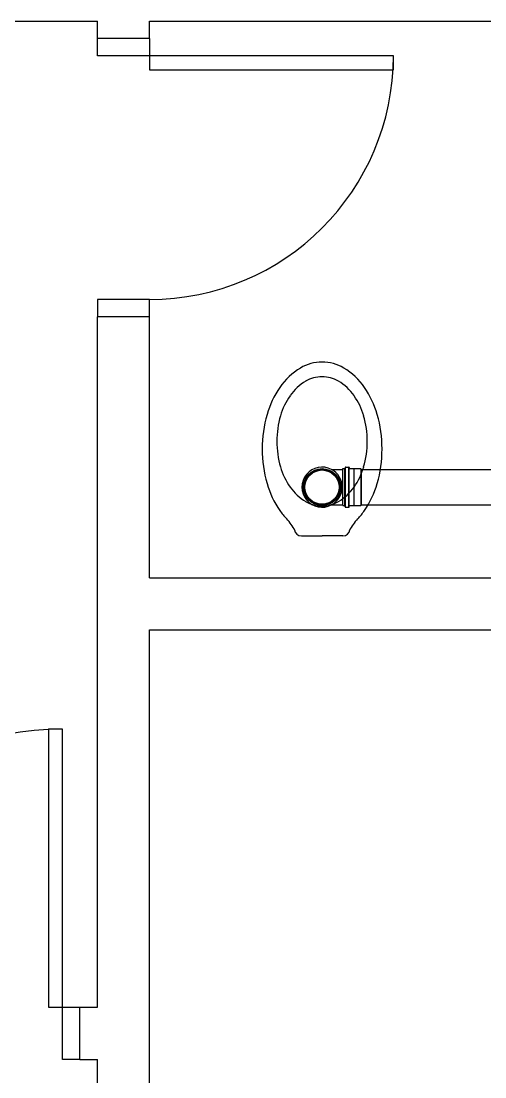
# Model space of a CAD drawing. Extents: x 241 to 398, y 106 to 179.
# Drawn here: x 250.676 to 252.008, y 135.732 to 138.767 of the extents above; entities that cross this region are included whole.
import ezdxf

# ---------------------------------------------------------------- set-up
doc = ezdxf.new("R2010")
doc.units = 0
doc.layers.get('0').update_dxf_attribs({"linetype": 'CONTINUOUS'})
for name, color, linetype in [('ALVVISTA', 8, 'CONTINUOUS'), ('TIGRECAD', 2, 'CONTINUOUS'), ('TINTERNO', 7, 'CONTINUOUS')]:
    doc.layers.add(name, color=color, linetype=linetype)

msp = doc.modelspace()

# ---------------------------------------------------------------- linework, layer by layer
for p, q in [((251.6514, 137.4802, -3.35), (251.6316, 137.4802, -3.35)), ((251.6316, 137.3743, -3.35), (251.6514, 137.3743, -3.35))]:
    msp.add_line(p, q)
at = {"layer": 'ALVVISTA'}
for p, q in [((247.3452, 138.7669, -3.35), (250.8952, 138.7669, -3.35)), ((250.8952, 138.7169, -3.35), (250.8952, 138.7669, -3.35)), ((251.0452, 138.7669, -3.35), (253.0452, 138.7669, -3.35)), ((251.0452, 138.7169, -3.35), (251.0452, 138.7669, -3.35)), ((251.0452, 138.7169, -3.35), (250.8952, 138.7169, -3.35)), ((250.8952, 138.6669, -3.35), (250.8952, 138.7169, -3.35)), ((251.0452, 138.7169, -3.35), (251.0452, 138.6669, -3.35)), ((251.0452, 138.6669, -3.35), (250.8952, 138.6669, -3.35)), ((251.7452, 138.6669, -3.35), (251.0452, 138.6669, -3.35)), ((251.0452, 138.6669, -3.35), (251.0452, 138.6269, -3.35)), ((251.7452, 138.6269, -3.35), (251.7452, 138.6669, -3.35)), ((251.0452, 138.6269, -3.35), (251.7452, 138.6269, -3.35)), ((251.0452, 137.9669, -3.35), (250.8952, 137.9669, -3.35)), ((250.8952, 137.9669, -3.35), (250.8952, 137.9169, -3.35)), ((251.0452, 137.9169, -3.35), (251.0452, 137.9669, -3.35)), ((250.8952, 137.0919, -3.35), (250.8952, 137.9169, -3.35)), ((251.0452, 137.9169, -3.35), (250.8952, 137.9169, -3.35)), ((251.0452, 137.1669, -3.35), (251.0452, 137.9169, -3.35)), ((251.481, 137.2869, -3.35), (251.5406, 137.2869, -3.35)), ((251.6002, 137.2869, -3.35), (251.5406, 137.2869, -3.35)), ((251.0452, 137.1669, -3.35), (253.0452, 137.1669, -3.35)), ((250.8952, 135.9319, -3.35), (250.8952, 137.0919, -3.35)), ((251.0452, 137.0169, -3.35), (253.0452, 137.0169, -3.35)), ((251.0452, 135.8569, -3.35), (251.0452, 137.0169, -3.35)), ((250.7552, 136.7319, -3.35), (250.7552, 135.9319, -3.35)), ((250.7952, 136.7319, -3.35), (250.7552, 136.7319, -3.35)), ((250.7952, 135.9319, -3.35), (250.7952, 136.7319, -3.35)), ((250.7552, 135.9319, -3.35), (250.7952, 135.9319, -3.35)), ((250.7952, 135.7819, -3.35), (250.7952, 135.9319, -3.35)), ((250.7952, 135.9319, -3.35), (250.8452, 135.9319, -3.35)), ((250.8452, 135.7819, -3.35), (250.8452, 135.9319, -3.35)), ((250.8452, 135.9319, -3.35), (250.8952, 135.9319, -3.35)), ((251.0452, 133.8969, -3.35), (251.0452, 135.8569, -3.35)), ((250.8452, 135.7819, -3.35), (250.7952, 135.7819, -3.35)), ((250.8452, 135.7819, -3.35), (250.8952, 135.7819, -3.35)), ((250.8952, 133.8969, -3.35), (250.8952, 135.7819, -3.35))]:
    msp.add_line(p, q, dxfattribs=at)
msp.add_circle((251.5404, 137.4272, -3.35), 0.0493, dxfattribs=at)
for centre, radius, start, end in [((251.0452, 138.6669, -3.35), 0.7, 270, 0), ((251.5779, 137.6042, -3.35), 0.1931, 121.0345, 145.4554), ((251.5406, 137.6662, -3.35), 0.1207, 90, 121.0345), ((251.5406, 137.6662, -3.35), 0.1207, 58.9655, 90), ((251.5033, 137.6042, -3.35), 0.1931, 34.5446, 58.9655), ((251.567, 137.6074, -3.35), 0.1445, 120.646, 145.042), ((251.5404, 137.6522, -3.35), 0.0924, 90, 120.646), ((251.5404, 137.6522, -3.35), 0.0924, 59.354, 90), ((251.5139, 137.6074, -3.35), 0.1445, 34.958, 59.354), ((251.637, 137.5635, -3.35), 0.2648, 145.4554, 164.0842), ((251.4442, 137.5635, -3.35), 0.2648, 15.9158, 34.5446), ((251.609, 137.578, -3.35), 0.1957, 145.042, 163.8499), ((251.4719, 137.578, -3.35), 0.1957, 16.1501, 34.958), ((251.7304, 137.5369, -3.35), 0.3619, 164.0842, 180), ((251.6754, 137.5588, -3.35), 0.2648, 163.8499, 180), ((251.4055, 137.5588, -3.35), 0.2648, 0, 16.1501), ((251.3508, 137.5369, -3.35), 0.3619, 0, 15.9158), ((251.6754, 137.5588, -3.35), 0.2648, 180, 196.1501), ((251.4055, 137.5588, -3.35), 0.2648, 343.8499, 0), ((251.7304, 137.5369, -3.35), 0.3619, 180, 195.9158), ((251.3508, 137.5369, -3.35), 0.3619, 344.0842, 360), ((251.609, 137.5396, -3.35), 0.1957, 196.1501, 214.958), ((251.4719, 137.5396, -3.35), 0.1957, 325.042, 343.8499), ((251.637, 137.5102, -3.35), 0.2648, 195.9158, 214.5446), ((251.567, 137.5102, -3.35), 0.1445, 214.958, 239.354), ((251.5139, 137.5102, -3.35), 0.1445, 300.646, 325.042), ((251.4442, 137.5102, -3.35), 0.2648, 325.4554, 344.0842), ((251.5404, 137.4654, -3.35), 0.0924, 239.354, 270), ((251.5404, 137.4654, -3.35), 0.0924, 270, 300.646), ((251.5779, 137.4696, -3.35), 0.1931, 214.5446, 223.8996), ((251.323, 137.2289, -3.35), 0.1576, 27.8937, 42.6874), ((251.7582, 137.2289, -3.35), 0.1576, 137.3126, 152.1063), ((251.5033, 137.4696, -3.35), 0.1931, 316.435, 325.4554), ((251.481, 137.3069, -3.35), 0.02, 186.211, 270), ((251.6002, 137.3069, -3.35), 0.02, 270, 353.789), ((250.7952, 135.9319, -3.35), 0.8, 90, 180)]:
    msp.add_arc(centre, radius, start, end, dxfattribs=at)
at = {"layer": 'TIGRECAD'}
for p, q in [((251.5677, 137.478, -3.35), (251.6004, 137.478, -3.35)), ((251.6004, 137.374, -3.35), (251.6004, 137.4805, -3.35)), ((251.6004, 137.4805, -3.35), (251.6049, 137.4805, -3.35)), ((251.6066, 137.4842, -3.35), (251.6059, 137.4812, -3.35)), ((251.6076, 137.4849, -3.35), (251.6171, 137.4849, -3.35)), ((251.6076, 137.3706, -3.35), (251.6076, 137.4839, -3.35)), ((251.6171, 137.3706, -3.35), (251.6171, 137.4839, -3.35)), ((251.6181, 137.484, -3.35), (251.6183, 137.4814, -3.35)), ((251.6193, 137.4805, -3.35), (251.6314, 137.4805, -3.35)), ((251.6314, 137.4805, -3.35), (251.6316, 137.4802, -3.35)), ((251.6514, 137.4802, -3.35), (251.6535, 137.478, -3.35)), ((251.6535, 137.478, -3.35), (252.9107, 137.478, -3.35)), ((251.6535, 137.3764, -3.35), (251.6535, 137.478, -3.35)), ((251.5677, 137.3764, -3.35), (251.6004, 137.3764, -3.35)), ((251.6004, 137.374, -3.35), (251.6049, 137.374, -3.35)), ((251.6066, 137.3703, -3.35), (251.6059, 137.3733, -3.35)), ((251.6076, 137.3696, -3.35), (251.6171, 137.3696, -3.35)), ((251.6181, 137.3705, -3.35), (251.6183, 137.3731, -3.35)), ((251.6193, 137.374, -3.35), (251.6314, 137.374, -3.35)), ((251.6314, 137.374, -3.35), (251.6316, 137.3743, -3.35)), ((251.6514, 137.3743, -3.35), (251.6535, 137.3764, -3.35)), ((251.6535, 137.3764, -3.35), (252.9107, 137.3764, -3.35))]:
    msp.add_line(p, q, dxfattribs=at)
msp.add_circle((251.5404, 137.4272, -3.35), 0.0532, dxfattribs=at)
for centre, radius, start, end in [((251.5404, 137.4272, -3.35), 0.0577, 61.785, 298.215), ((251.5404, 137.4272, -3.35), 0.0577, 298.215, 61.785), ((251.6049, 137.4815, -3.35), 0.001, 270, 345), ((251.6076, 137.4839, -3.35), 0.001, 90, 165), ((251.6171, 137.4839, -3.35), 0.001, 5, 90), ((251.6193, 137.4815, -3.35), 0.001, 185, 270), ((251.6049, 137.373, -3.35), 0.001, 15, 90), ((251.6076, 137.3706, -3.35), 0.001, 195, 270), ((251.6171, 137.3706, -3.35), 0.001, 270, 355), ((251.6193, 137.373, -3.35), 0.001, 90, 175)]:
    msp.add_arc(centre, radius, start, end, dxfattribs=at)
at = {"layer": 'TINTERNO'}
for p, q in [((251.6004, 137.3764, -3.35), (251.6004, 137.478, -3.35)), ((251.6057, 137.374, -3.35), (251.6057, 137.4805, -3.35)), ((251.6184, 137.374, -3.35), (251.6184, 137.4805, -3.35)), ((251.6314, 137.4805, -3.35), (251.6314, 137.374, -3.35)), ((251.6316, 137.4802, -3.35), (251.6316, 137.3743, -3.35)), ((251.6514, 137.4802, -3.35), (251.6514, 137.3743, -3.35))]:
    msp.add_line(p, q, dxfattribs=at)
msp.add_circle((251.5404, 137.4272, -3.35), 0.051, dxfattribs=at)

doc.saveas('drawing.dxf')
